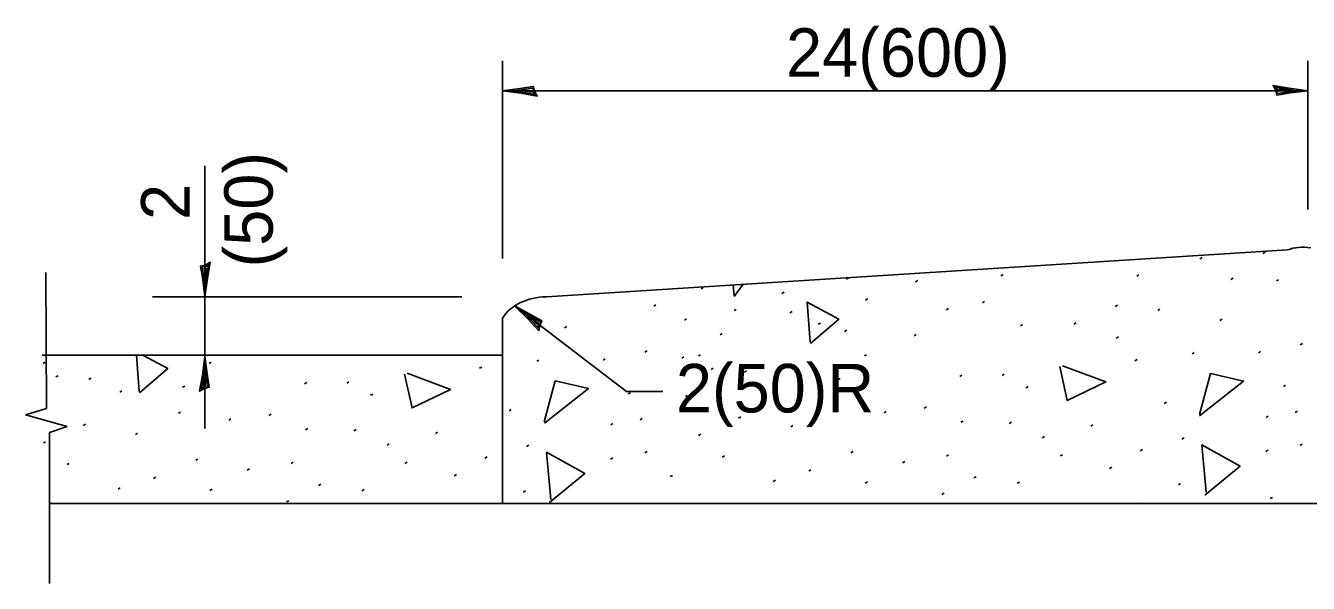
# Model space of a CAD drawing. Extents: x 112682 to 126021, y 61994 to 72129.
# Drawn here: x 122653.9 to 122839, y 64023.7 to 64104.2 of the extents above; entities that cross this region are included whole.
import ezdxf

# ---------------------------------------------------------------- set-up
doc = ezdxf.new("R2010")
doc.units = 0
doc.layers.add('Sheets_General Details', color=7, linetype='Continuous')

msp = doc.modelspace()

# ---------------------------------------------------------------- linework, layer by layer
at = {"layer": 'Sheets_General Details'}
for p, q in [((122722.73, 64070.57), (122722.73, 64099.12)), ((122722.73, 64070.57), (122722.73, 64099.12)), ((122838.87, 64077.63), (122838.87, 64099.12)), ((122838.87, 64077.63), (122838.87, 64099.12)), ((122722.73, 64094.78), (122838.87, 64094.78)), ((122722.73, 64094.78), (122838.87, 64094.78)), ((122679.8, 64065.04), (122679.8, 64083.93)), ((122679.8, 64065.04), (122679.8, 64083.93)), ((122729.07, 64065.04), (122835.98, 64071.82)), ((122729.07, 64065.04), (122835.98, 64071.82)), ((122823.32, 64070.53), (122823.63, 64070.71)), ((122823.32, 64070.53), (122823.63, 64070.71)), ((122832.42, 64071.32), (122832.73, 64071.5)), ((122832.42, 64071.32), (122832.73, 64071.5)), ((122656.96, 64048.95), (122656.84, 64068.58)), ((122656.96, 64048.95), (122656.84, 64068.58)), ((122772.36, 64067.62), (122772.67, 64067.8)), ((122772.36, 64067.62), (122772.67, 64067.8)), ((122782.32, 64067.24), (122782.64, 64067.42)), ((122782.32, 64067.24), (122782.64, 64067.42)), ((122794.62, 64068.08), (122794.93, 64068.26)), ((122794.62, 64068.08), (122794.93, 64068.26)), ((122814.21, 64068.04), (122814.52, 64068.22)), ((122814.21, 64068.04), (122814.52, 64068.22)), ((122827.79, 64067.57), (122828.11, 64067.75)), ((122827.79, 64067.57), (122828.11, 64067.75)), ((122834.36, 64067.34), (122834.67, 64067.52)), ((122834.36, 64067.34), (122834.67, 64067.52)), ((122672.24, 64065.04), (122716.88, 64065.04)), ((122672.24, 64065.04), (122716.88, 64065.04)), ((122679.8, 64056.44), (122679.8, 64065.04)), ((122679.8, 64056.44), (122679.8, 64065.04)), ((122751.37, 64066.22), (122751.68, 64066.4)), ((122751.37, 64066.22), (122751.68, 64066.4)), ((122763.02, 64065.53), (122763.33, 64065.71)), ((122763.02, 64065.53), (122763.33, 64065.71)), ((122775.1, 64064.58), (122775.41, 64064.76)), ((122775.1, 64064.58), (122775.41, 64064.76)), ((122740.6, 64051.41), (122724.46, 64063.77)), ((122740.6, 64051.41), (122724.46, 64063.77)), ((122744.54, 64063.71), (122744.85, 64063.89)), ((122744.54, 64063.71), (122744.85, 64063.89)), ((122756.13, 64063.07), (122756.44, 64063.25)), ((122756.13, 64063.07), (122756.44, 64063.25)), ((122764.18, 64062.75), (122764.49, 64062.93)), ((122764.18, 64062.75), (122764.49, 64062.93)), ((122786.73, 64063.17), (122787.04, 64063.35)), ((122786.73, 64063.17), (122787.04, 64063.35)), ((122791.94, 64064.21), (122792.25, 64064.39)), ((122791.94, 64064.21), (122792.25, 64064.39)), ((122811.11, 64063.66), (122811.42, 64063.84)), ((122811.11, 64063.66), (122811.42, 64063.84)), ((122817.24, 64063.09), (122817.56, 64063.27)), ((122817.24, 64063.09), (122817.56, 64063.27)), ((122722.73, 64061.98), (122722.73, 64035.26)), ((122722.73, 64061.98), (122722.73, 64035.26)), ((122748.97, 64061.71), (122749.28, 64061.89)), ((122748.97, 64061.71), (122749.28, 64061.89)), ((122768.27, 64061.09), (122768.58, 64061.27)), ((122768.27, 64061.09), (122768.58, 64061.27)), ((122797.44, 64060.86), (122797.75, 64061.04)), ((122797.44, 64060.86), (122797.75, 64061.04)), ((122805.16, 64061.12), (122805.47, 64061.3)), ((122805.16, 64061.12), (122805.47, 64061.3)), ((122826.21, 64061.65), (122826.52, 64061.83)), ((122826.21, 64061.65), (122826.52, 64061.83)), ((122731.69, 64060.58), (122732, 64060.76)), ((122731.69, 64060.58), (122732, 64060.76)), ((122754.12, 64059.59), (122754.43, 64059.77)), ((122754.12, 64059.59), (122754.43, 64059.77)), ((122772.07, 64060.07), (122772.39, 64060.25)), ((122772.07, 64060.07), (122772.39, 64060.25)), ((122782.1, 64059.42), (122782.41, 64059.6)), ((122782.1, 64059.42), (122782.41, 64059.6)), ((122811.24, 64059.09), (122811.56, 64059.27)), ((122811.24, 64059.09), (122811.56, 64059.27)), ((122837.79, 64058.15), (122838.1, 64058.33)), ((122837.79, 64058.15), (122838.1, 64058.33)), ((122656.33, 64056.66), (122722.73, 64056.66)), ((122656.33, 64056.66), (122722.73, 64056.66)), ((122656.46, 64055.45), (122656.77, 64055.63)), ((122656.46, 64055.45), (122656.77, 64055.63)), ((122679.8, 64056.44), (122679.8, 64046.04)), ((122679.8, 64056.44), (122679.8, 64046.04)), ((122680.4, 64055.45), (122680.72, 64055.63)), ((122680.4, 64055.45), (122680.72, 64055.63)), ((122727.68, 64055.76), (122727.99, 64055.94)), ((122727.68, 64055.76), (122727.99, 64055.94)), ((122737.24, 64055.92), (122737.55, 64056.1)), ((122737.24, 64055.92), (122737.55, 64056.1)), ((122743.27, 64057.08), (122743.58, 64057.26)), ((122743.27, 64057.08), (122743.58, 64057.26)), ((122748.59, 64056.22), (122748.9, 64056.4)), ((122748.59, 64056.22), (122748.9, 64056.4)), ((122750.98, 64056.52), (122751.29, 64056.7)), ((122750.98, 64056.52), (122751.29, 64056.7)), ((122774.92, 64056.53), (122775.23, 64056.71)), ((122774.92, 64056.53), (122775.23, 64056.71)), ((122813.94, 64055.82), (122814.25, 64056)), ((122813.94, 64055.82), (122814.25, 64056)), ((122822.2, 64056.83), (122822.51, 64057.01)), ((122822.2, 64056.83), (122822.51, 64057.01)), ((122831.76, 64056.99), (122832.07, 64057.17)), ((122831.76, 64056.99), (122832.07, 64057.17)), ((122658.3, 64053.5), (122658.61, 64053.68)), ((122658.3, 64053.5), (122658.61, 64053.68)), ((122719.42, 64054.75), (122719.73, 64054.93)), ((122719.42, 64054.75), (122719.73, 64054.93)), ((122752.81, 64054.58), (122753.13, 64054.76)), ((122752.81, 64054.58), (122753.13, 64054.76)), ((122757.59, 64054.2), (122757.9, 64054.38)), ((122757.59, 64054.2), (122757.9, 64054.38)), ((122788.69, 64053.58), (122789, 64053.76)), ((122788.69, 64053.58), (122789, 64053.76)), ((122794.78, 64053.7), (122795.1, 64053.88)), ((122794.78, 64053.7), (122795.1, 64053.88)), ((122663.07, 64053.13), (122663.38, 64053.31)), ((122663.07, 64053.13), (122663.38, 64053.31)), ((122676.59, 64052), (122676.9, 64052.18)), ((122676.59, 64052), (122676.9, 64052.18)), ((122694.17, 64052.5), (122694.48, 64052.68)), ((122694.17, 64052.5), (122694.48, 64052.68)), ((122700.27, 64052.62), (122700.58, 64052.8)), ((122700.27, 64052.62), (122700.58, 64052.8)), ((122762.03, 64052.39), (122762.34, 64052.57)), ((122762.03, 64052.39), (122762.34, 64052.57)), ((122771.11, 64053.08), (122771.42, 64053.26)), ((122771.11, 64053.08), (122771.42, 64053.26)), ((122798.22, 64051.93), (122798.53, 64052.11)), ((122798.22, 64051.93), (122798.53, 64052.11)), ((122835.38, 64052.11), (122835.69, 64052.29)), ((122835.38, 64052.11), (122835.69, 64052.29)), ((122667.51, 64051.32), (122667.82, 64051.5)), ((122667.51, 64051.32), (122667.82, 64051.5)), ((122703.7, 64050.85), (122704.01, 64051.03)), ((122703.7, 64050.85), (122704.01, 64051.03)), ((122740.6, 64051.41), (122745.86, 64051.41)), ((122740.6, 64051.41), (122745.86, 64051.41)), ((122740.86, 64051.04), (122741.17, 64051.22)), ((122740.86, 64051.04), (122741.17, 64051.22)), ((122749.12, 64050.66), (122749.43, 64050.84)), ((122749.12, 64050.66), (122749.43, 64050.84)), ((122656.96, 64048.95), (122653.94, 64048.05)), ((122656.96, 64048.95), (122653.94, 64048.05)), ((122653.94, 64048.05), (122659.95, 64046.34)), ((122653.94, 64048.05), (122659.95, 64046.34)), ((122675.98, 64048.25), (122676.29, 64048.43)), ((122675.98, 64048.25), (122676.29, 64048.43)), ((122689.04, 64047.93), (122689.35, 64048.11)), ((122689.04, 64047.93), (122689.35, 64048.11)), ((122723.67, 64048.62), (122723.98, 64048.8)), ((122723.67, 64048.62), (122723.98, 64048.8)), ((122770.5, 64049.33), (122770.81, 64049.51)), ((122770.5, 64049.33), (122770.81, 64049.51)), ((122777.77, 64048.34), (122778.08, 64048.52)), ((122777.77, 64048.34), (122778.08, 64048.52)), ((122783.56, 64049), (122783.87, 64049.18)), ((122783.56, 64049), (122783.87, 64049.18)), ((122818.19, 64049.69), (122818.5, 64049.87)), ((122818.19, 64049.69), (122818.5, 64049.87)), ((122837.08, 64048.39), (122837.39, 64048.57)), ((122837.08, 64048.39), (122837.39, 64048.57)), ((122659.95, 64046.34), (122657.37, 64045.48)), ((122659.95, 64046.34), (122657.37, 64045.48)), ((122662.25, 64046.49), (122662.56, 64046.67)), ((122662.25, 64046.49), (122662.56, 64046.67)), ((122683.25, 64047.27), (122683.56, 64047.45)), ((122683.25, 64047.27), (122683.56, 64047.45)), ((122738.34, 64046.58), (122738.65, 64046.76)), ((122738.34, 64046.58), (122738.65, 64046.76)), ((122742.56, 64047.32), (122742.87, 64047.5)), ((122742.56, 64047.32), (122742.87, 64047.5)), ((122756.77, 64047.57), (122757.08, 64047.75)), ((122756.77, 64047.57), (122757.08, 64047.75)), ((122764.3, 64046.29), (122764.62, 64046.47)), ((122764.3, 64046.29), (122764.62, 64046.47)), ((122788.85, 64046.96), (122789.16, 64047.14)), ((122788.85, 64046.96), (122789.16, 64047.14)), ((122795.82, 64046.79), (122796.13, 64046.97)), ((122795.82, 64046.79), (122796.13, 64046.97)), ((122807.57, 64046.42), (122807.88, 64046.6)), ((122807.57, 64046.42), (122807.88, 64046.6)), ((122832.86, 64047.65), (122833.17, 64047.83)), ((122832.86, 64047.65), (122833.17, 64047.83)), ((122657.37, 64045.48), (122657.37, 64023.72)), ((122657.37, 64045.48), (122657.37, 64023.72)), ((122669.78, 64045.21), (122670.1, 64045.39)), ((122669.78, 64045.21), (122670.1, 64045.39)), ((122694.33, 64045.89), (122694.64, 64046.07)), ((122694.33, 64045.89), (122694.64, 64046.07)), ((122701.3, 64045.72), (122701.62, 64045.9)), ((122701.3, 64045.72), (122701.62, 64045.9)), ((122713.05, 64045.35), (122713.36, 64045.53)), ((122713.05, 64045.35), (122713.36, 64045.53)), ((122751.02, 64045.05), (122751.33, 64045.23)), ((122751.02, 64045.05), (122751.33, 64045.23)), ((122800.59, 64044.72), (122800.91, 64044.9)), ((122800.59, 64044.72), (122800.91, 64044.9)), ((122820.71, 64044.54), (122821.03, 64044.72)), ((122820.71, 64044.54), (122821.03, 64044.72)), ((122656.5, 64043.98), (122656.81, 64044.16)), ((122656.5, 64043.98), (122656.81, 64044.16)), ((122706.08, 64043.65), (122706.39, 64043.83)), ((122706.08, 64043.65), (122706.39, 64043.83)), ((122726.2, 64043.47), (122726.51, 64043.65)), ((122726.2, 64043.47), (122726.51, 64043.65)), ((122743.26, 64042.54), (122743.57, 64042.72)), ((122743.26, 64042.54), (122743.57, 64042.72)), ((122772.99, 64042.54), (122773.3, 64042.72)), ((122772.99, 64042.54), (122773.3, 64042.72)), ((122814.71, 64042.86), (122815.02, 64043.04)), ((122814.71, 64042.86), (122815.02, 64043.04)), ((122832.84, 64042.73), (122833.15, 64042.91)), ((122832.84, 64042.73), (122833.15, 64042.91)), ((122837.78, 64043.62), (122838.09, 64043.8)), ((122837.78, 64043.62), (122838.09, 64043.8)), ((122659.91, 64040.85), (122660.22, 64041.03)), ((122659.91, 64040.85), (122660.22, 64041.03)), ((122678.47, 64041.47), (122678.78, 64041.65)), ((122678.47, 64041.47), (122678.78, 64041.65)), ((122692.23, 64041.01), (122692.54, 64041.19)), ((122692.23, 64041.01), (122692.54, 64041.19)), ((122708.66, 64041.03), (122708.97, 64041.21)), ((122708.66, 64041.03), (122708.97, 64041.21)), ((122720.19, 64041.79), (122720.51, 64041.97)), ((122720.19, 64041.79), (122720.51, 64041.97)), ((122738.32, 64041.65), (122738.63, 64041.83)), ((122738.32, 64041.65), (122738.63, 64041.83)), ((122754.43, 64041.93), (122754.74, 64042.11)), ((122754.43, 64041.93), (122754.74, 64042.11)), ((122780.42, 64041.12), (122780.74, 64041.3)), ((122780.42, 64041.12), (122780.74, 64041.3)), ((122786.75, 64042.09), (122787.06, 64042.27)), ((122786.75, 64042.09), (122787.06, 64042.27)), ((122803.18, 64042.1), (122803.49, 64042.28)), ((122803.18, 64042.1), (122803.49, 64042.28)), ((122672.39, 64038.85), (122672.7, 64039.03)), ((122672.39, 64038.85), (122672.7, 64039.03)), ((122685.91, 64040.04), (122686.22, 64040.22)), ((122685.91, 64040.04), (122686.22, 64040.22)), ((122715.77, 64039.24), (122716.08, 64039.42)), ((122715.77, 64039.24), (122716.08, 64039.42)), ((122746.93, 64039.12), (122747.25, 64039.3)), ((122746.93, 64039.12), (122747.25, 64039.3)), ((122766.9, 64039.93), (122767.22, 64040.11)), ((122766.9, 64039.93), (122767.22, 64040.11)), ((122790.71, 64038.93), (122791.03, 64039.11)), ((122790.71, 64038.93), (122791.03, 64039.11)), ((122810.29, 64040.31), (122810.6, 64040.49)), ((122810.29, 64040.31), (122810.6, 64040.49)), ((122667.28, 64037.33), (122667.59, 64037.51)), ((122667.28, 64037.33), (122667.59, 64037.51)), ((122680.53, 64037.12), (122680.84, 64037.3)), ((122680.53, 64037.12), (122680.84, 64037.3)), ((122696.2, 64037.85), (122696.51, 64038.03)), ((122696.2, 64037.85), (122696.51, 64038.03)), ((122702.45, 64037.08), (122702.76, 64037.26)), ((122702.45, 64037.08), (122702.76, 64037.26)), ((122725.71, 64036.87), (122726.02, 64037.05)), ((122725.71, 64036.87), (122726.02, 64037.05)), ((122761.79, 64038.41), (122762.11, 64038.59)), ((122761.79, 64038.41), (122762.11, 64038.59)), ((122775.05, 64038.19), (122775.36, 64038.37)), ((122775.05, 64038.19), (122775.36, 64038.37)), ((122796.97, 64038.16), (122797.28, 64038.34)), ((122796.97, 64038.16), (122797.28, 64038.34)), ((122820.23, 64037.95), (122820.54, 64038.13)), ((122820.23, 64037.95), (122820.54, 64038.13)), ((122657.37, 64035.26), (122945.85, 64035.26)), ((122657.37, 64035.26), (122945.85, 64035.26)), ((122691.59, 64035.46), (122691.9, 64035.64)), ((122691.59, 64035.46), (122691.9, 64035.64)), ((122786.11, 64036.54), (122786.42, 64036.72)), ((122786.11, 64036.54), (122786.42, 64036.72)), ((122814.33, 64035.26), (122814.4, 64035.3)), ((122814.33, 64035.26), (122814.4, 64035.3)), ((122833.46, 64035.94), (122833.77, 64036.12)), ((122833.46, 64035.94), (122833.77, 64036.12))]:
    msp.add_line(p, q, dxfattribs=at)
for points in [[(122727.33, 64094.72), (122727.17, 64095.4), (122725.23, 64095.11), (122722.73, 64094.78), (122725.4, 64094.42), (122727.73, 64094.01), (122727.33, 64094.72), (122727.12, 64095.17), (122724.41, 64094.78), (122727.37, 64094.26), (122726.94, 64094.84), (122725.69, 64094.76), (122726.89, 64094.58)], [(122727.33, 64094.72), (122727.17, 64095.4), (122725.23, 64095.11), (122722.73, 64094.78), (122725.4, 64094.42), (122727.73, 64094.01), (122727.33, 64094.72), (122727.12, 64095.17), (122724.41, 64094.78), (122727.37, 64094.26), (122726.94, 64094.84), (122725.69, 64094.76), (122726.89, 64094.58)], [(122834.28, 64094.85), (122834.43, 64094.17), (122836.38, 64094.46), (122838.87, 64094.78), (122836.21, 64095.15), (122833.87, 64095.56), (122834.28, 64094.85), (122834.49, 64094.4), (122837.19, 64094.79), (122834.23, 64095.31), (122834.67, 64094.73), (122835.91, 64094.8), (122834.72, 64094.99)], [(122834.28, 64094.85), (122834.43, 64094.17), (122836.38, 64094.46), (122838.87, 64094.78), (122836.21, 64095.15), (122833.87, 64095.56), (122834.28, 64094.85), (122834.49, 64094.4), (122837.19, 64094.79), (122834.23, 64095.31), (122834.67, 64094.73), (122835.91, 64094.8), (122834.72, 64094.99)], [(122679.87, 64069.63), (122679.18, 64069.48), (122679.48, 64067.54), (122679.8, 64065.04), (122680.17, 64067.7), (122680.58, 64070.04), (122679.87, 64069.63), (122679.42, 64069.43), (122679.81, 64066.72), (122680.33, 64069.68), (122679.74, 64069.24), (122679.82, 64068), (122680, 64069.19)], [(122679.87, 64069.63), (122679.18, 64069.48), (122679.48, 64067.54), (122679.8, 64065.04), (122680.17, 64067.7), (122680.58, 64070.04), (122679.87, 64069.63), (122679.42, 64069.43), (122679.81, 64066.72), (122680.33, 64069.68), (122679.74, 64069.24), (122679.82, 64068), (122680, 64069.19)], [(122756.12, 64065.22), (122756.02, 64066.77)], [(122756.12, 64065.22), (122756.02, 64066.77)], [(122757.46, 64066.86), (122756.13, 64065.09)], [(122757.46, 64066.86), (122756.13, 64065.09)], [(122728.09, 64060.96), (122728.38, 64061.6), (122726.65, 64062.53), (122724.46, 64063.77), (122726.37, 64061.88), (122727.99, 64060.15), (122728.09, 64060.96), (122728.2, 64061.44), (122725.8, 64062.76), (122727.86, 64060.56), (122727.86, 64061.29), (122726.81, 64061.98), (122727.66, 64061.11)], [(122728.09, 64060.96), (122728.38, 64061.6), (122726.65, 64062.53), (122724.46, 64063.77), (122726.37, 64061.88), (122727.99, 64060.15), (122728.09, 64060.96), (122728.2, 64061.44), (122725.8, 64062.76), (122727.86, 64060.56), (122727.86, 64061.29), (122726.81, 64061.98), (122727.66, 64061.11)], [(122767.11, 64058.51), (122766.69, 64064.3), (122771.23, 64061.83), (122767.17, 64058.33)], [(122767.11, 64058.51), (122766.69, 64064.3), (122771.23, 64061.83), (122767.17, 64058.33)], [(122670.33, 64051.38), (122669.93, 64056.66)], [(122670.33, 64051.38), (122669.93, 64056.66)], [(122670.83, 64056.66), (122674.45, 64054.7), (122670.38, 64051.19)], [(122670.83, 64056.66), (122674.45, 64054.7), (122670.38, 64051.19)], [(122679.73, 64051.85), (122680.42, 64052), (122680.12, 64053.94), (122679.8, 64056.44), (122679.44, 64053.77), (122679.03, 64051.44), (122679.73, 64051.85), (122680.19, 64052.05), (122679.8, 64054.76), (122679.28, 64051.8), (122679.86, 64052.24), (122679.78, 64053.48), (122679.6, 64052.28)], [(122679.73, 64051.85), (122680.42, 64052), (122680.12, 64053.94), (122679.8, 64056.44), (122679.44, 64053.77), (122679.03, 64051.44), (122679.73, 64051.85), (122680.19, 64052.05), (122679.8, 64054.76), (122679.28, 64051.8), (122679.86, 64052.24), (122679.78, 64053.48), (122679.6, 64052.28)], [(122708.97, 64054.02), (122715.21, 64051.69), (122709.68, 64049.02), (122708.61, 64053.92)], [(122708.97, 64054.02), (122715.21, 64051.69), (122709.68, 64049.02), (122708.61, 64053.92)], [(122803.49, 64055.1), (122809.73, 64052.77), (122804.19, 64050.09), (122803.13, 64054.99)], [(122803.49, 64055.1), (122809.73, 64052.77), (122804.19, 64050.09), (122803.13, 64054.99)], [(122823.25, 64048.09), (122824.84, 64054), (122829.63, 64052.91), (122823.28, 64047.89)], [(122823.25, 64048.09), (122824.84, 64054), (122829.63, 64052.91), (122823.28, 64047.89)], [(122728.73, 64047.01), (122730.32, 64052.92), (122735.11, 64051.84), (122728.76, 64046.81)], [(122728.73, 64047.01), (122730.32, 64052.92), (122735.11, 64051.84), (122728.76, 64046.81)], [(122729.69, 64035.8), (122729.08, 64042.63), (122734.59, 64039.57), (122729.51, 64035.39)], [(122729.69, 64035.8), (122729.08, 64042.63), (122734.59, 64039.57), (122729.51, 64035.39)], [(122824.21, 64036.88), (122823.6, 64043.7), (122829.11, 64040.64), (122824.03, 64036.46)], [(122824.21, 64036.88), (122823.6, 64043.7), (122829.11, 64040.64), (122824.03, 64036.46)]]:
    msp.add_lwpolyline(points, dxfattribs=at)
for centre, major_axis, start_param in [((122839.78, 64066.28), (-5.64, 4.11), 5.291572), ((122839.78, 64066.28), (-5.64, 4.11), 5.291572), ((122729.07, 64059.75), (-6.99, 0), 4.712389), ((122729.07, 64059.75), (-6.99, 0), 4.712389)]:
    msp.add_ellipse(centre, major_axis=major_axis, ratio=0.757615, start_param=start_param, end_param=5.846926, dxfattribs=at)

# ---------------------------------------------------------------- texts
for s, p in [('24(600)', (122763.63, 64096.8)), ('24(600)', (122763.63, 64096.8)), ('2(50)R', (122747.74, 64048.38)), ('2(50)R', (122747.74, 64048.38))]:
    msp.add_text(s, height=7, dxfattribs=at).set_placement(p)
for s, p in [('(50)', (122689.59, 64069.3)), ('(50)', (122689.59, 64069.3)), ('2', (122677.59, 64076.14)), ('2', (122677.59, 64076.14))]:
    msp.add_text(s, height=7, rotation=90, dxfattribs=at).set_placement(p)

doc.saveas('drawing.dxf')
